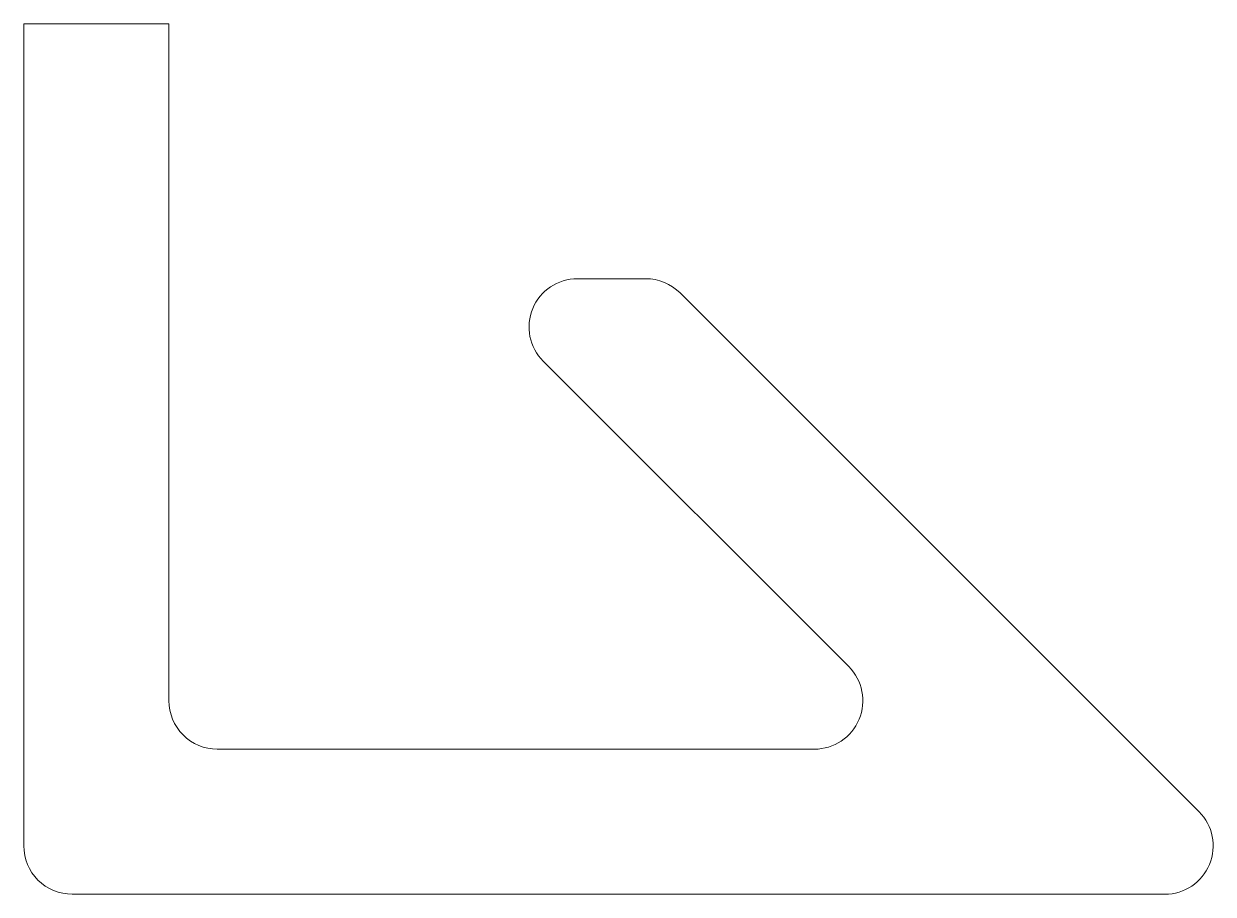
# Model space of a CAD drawing. Header units: millimetres. Extents: x -7.6 to 17, y -8.1 to 9.9.
import ezdxf

# ---------------------------------------------------------------- set-up
doc = ezdxf.new("R2010")
doc.units = ezdxf.units.MM

msp = doc.modelspace()

# ---------------------------------------------------------------- linework, layer by layer
at = {"color": 7, "linetype": 'Continuous', "lineweight": 15}
msp.add_lwpolyline([(-3.606, -5.111, -0.414214), (-4.606, -4.111), (-4.606, 9.889), (-7.606, 9.889), (-7.606, -7.111, 0.414214), (-6.606, -8.111), (15.98, -8.111, 0.668179), (16.687, -6.404), (5.959, 4.324, 0.198912), (5.252, 4.617), (3.838, 4.617, 0.668179), (3.131, 2.91), (9.445, -3.404, -0.668179), (8.737, -5.111)], format="xyb", close=True, dxfattribs=at)

doc.saveas('drawing.dxf')
